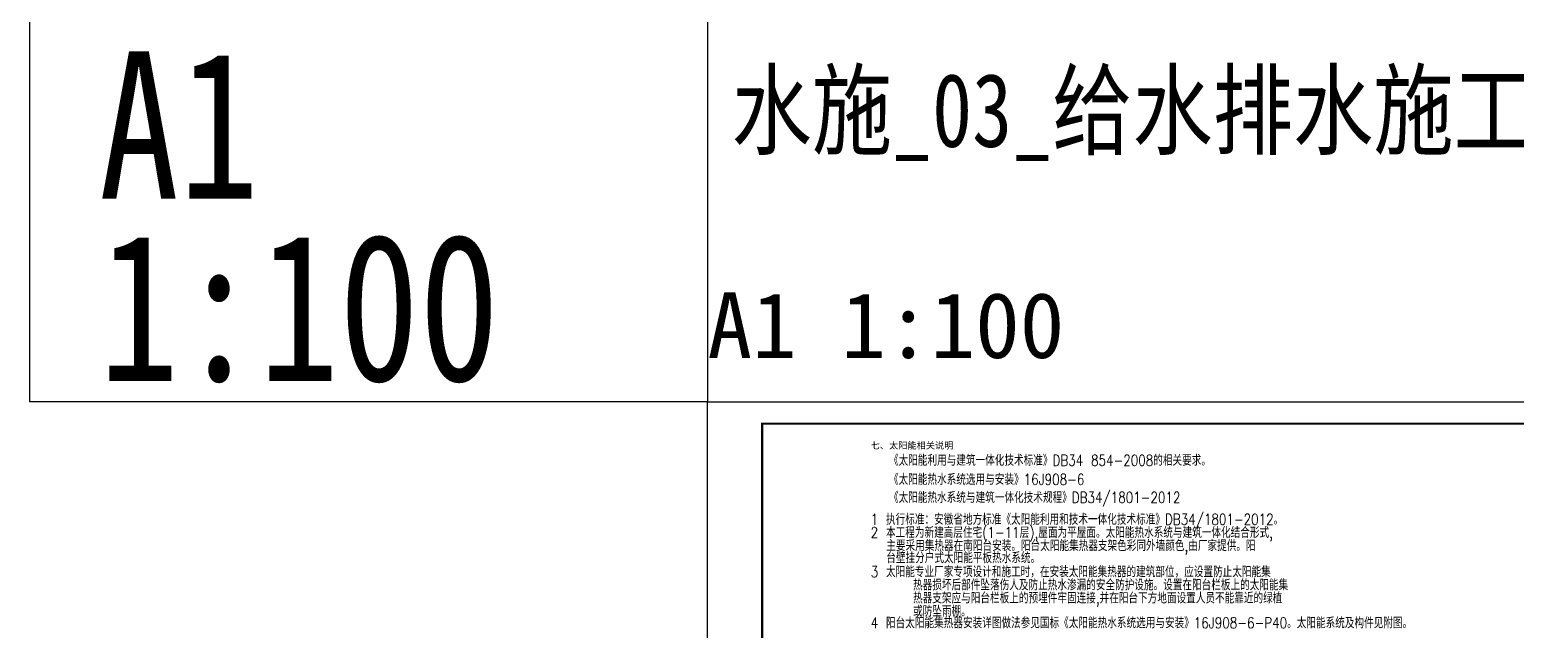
# Model space of a CAD drawing. Extents: x 27938 to 1042331, y -235042 to 1535213.
# Drawn here: x 636514 to 704510, y 846020 to 873471 of the extents above; entities that cross this region are included whole.
import ezdxf

# ---------------------------------------------------------------- set-up
doc = ezdxf.new("R2010")
doc.units = 0
doc.header["$LTSCALE"] = 1000
doc.header["$MEASUREMENT"] = 0
for name, color, linetype in [('0s_水标注', 7, 'Continuous'), ('7', 7, 'Continuous'), ('图框', 140, 'Continuous'), ('导图字', 7, 'Continuous')]:
    doc.layers.add(name, color=color, linetype=linetype)
doc.layers.add('yichutu', color=7, linetype='Continuous', true_color=0xffffff, plot=False)
doc.styles.add('_TCH_LABEL', font='simhei.ttf')
doc.styles.add('CC', font='', dxfattribs={"height": 400})
doc.styles.add('HZ', font='txt', dxfattribs={"bigfont": 'hztxt'})
doc.styles.add('黑体', font='simhei.ttf')
doc.styles.get('CC').set_extended_font_data('SimSun')

# ---------------------------------------------------------------- blocks, each defined once
blk = doc.blocks.new('TK')
at = {"layer": '图框'}
blk.add_lwpolyline([(465375, 548714), (549475, 548714), (549475, 489314), (465375, 489314)], close=True, dxfattribs=at)
blk.add_lwpolyline([(465375, 548714), (549475, 548714), (549475, 489314), (465375, 489314)], close=True, dxfattribs=at)
at = {"layer": '图框', "const_width": 100}
blk.add_lwpolyline([(548475, 490314), (548475, 547714), (467875, 547714), (467875, 490314)], close=True, dxfattribs=at)
blk = doc.blocks.new('yct-841-594-84100-59399.9999999999-100-1000.0')
at = {"layer": 'yichutu', "color": 7, "true_color": 0xffffff}
blk.add_lwpolyline([(0, 0), (0, 59400), (84100, 59400), (84100, 0)], close=True, dxfattribs=at)
at = {"layer": 'yichutu', "color": 7, "true_color": 0xffffff, "style": '_TCH_LABEL'}
blk.add_text('A1 1:100', height=3000, dxfattribs=at).set_placement((0, 61400))

msp = doc.modelspace()

# ---------------------------------------------------------------- linework, layer by layer
at = {"layer": '图框', "color": 2}
msp.add_lwpolyline([(667514.1, 856465.3), (636514.1, 856465.3), (636514.1, 874465.3), (667514.1, 874465.3)], close=True, dxfattribs=at)

# ---------------------------------------------------------------- block references
msp.add_blockref('TK', (202139.1, 307751.7))
at = {"layer": 'yichutu'}
msp.add_blockref('yct-841-594-84100-59399.9999999999-100-1000.0', (667514.1, 797065.3), dxfattribs=at)

# ---------------------------------------------------------------- texts
at = {"layer": '0s_水标注', "style": 'HZ', "width": 0.8}
for s, p in [('《太阳能利用与建筑一体化技术标准》DB34 854-2008的相关要求。', (675817, 853538.3)), ('《太阳能热水系统与建筑一体化技术规程》DB34/1801-2012', (675817, 851840.6)), ('1 执行标准：安徽省地方标准《太阳能利用和技术一体化技术标准》DB34/1801-2012。 ', (674981, 850839.7)), ('2 本工程为新建高层住宅(1-11层),屋面为平屋面。太阳能热水系统与建筑一体化结合形式,', (674981, 850239.7)), ('  主要采用集热器在南阳台安装。阳台太阳能集热器支架色彩同外墙颜色,由厂家提供。阳', (674981, 849639.7)), ('  台壁挂分户式太阳能平板热水系统。', (674981, 849085.2)), ('3 太阳能专业厂家专项设计和施工时，在安装太阳能集热器的建筑部位，应设置防止太阳能集', (674981, 848444.1)), ('     热器损坏后部件坠落伤人及防止热水渗漏的安全防护设施。设置在阳台栏板上的太阳能集', (674981, 847844.1)), ('     热器支架应与阳台栏板上的预埋件牢固连接,并在阳台下方地面设置人员不能靠近的绿植', (674981, 847244.1)), ('     或防坠雨棚。 ', (674981, 846639.9))]:
    msp.add_text(s, height=500, dxfattribs=at).set_placement(p)
at = {"layer": '0s_水标注', "color": 1, "style": 'HZ', "width": 0.8}
for s, p in [('《太阳能热水系统选用与安装》16J908-6', (675817, 852665.6)), ('4 阳台太阳能集热器安装详图做法参见国标《太阳能热水系统选用与安装》16J908-6-P40。太阳能系统及构件见附图。', (674981, 846110.2))]:
    msp.add_text(s, height=500, dxfattribs=at).set_placement(p)
at = {"layer": '7', "color": 7, "style": 'CC'}
msp.add_text('七、太阳能相关说明', height=300, dxfattribs=at).set_placement((674981, 854316.1))
at = {"layer": '图框', "color": 2, "style": '黑体', "width": 0.8}
for s, p in [('A1', (639677.3, 865748.1)), ('1:100', (639677.3, 857422))]:
    msp.add_text(s, height=6729.45, dxfattribs=at).set_placement(p)
at = {"layer": '导图字', "color": 1, "style": '黑体', "width": 0.8}
msp.add_text('水施_03_给水排水施工图设计说明（二）_A1', height=3364.726, dxfattribs=at).set_placement((668615.1, 868117))

doc.saveas('drawing.dxf')
